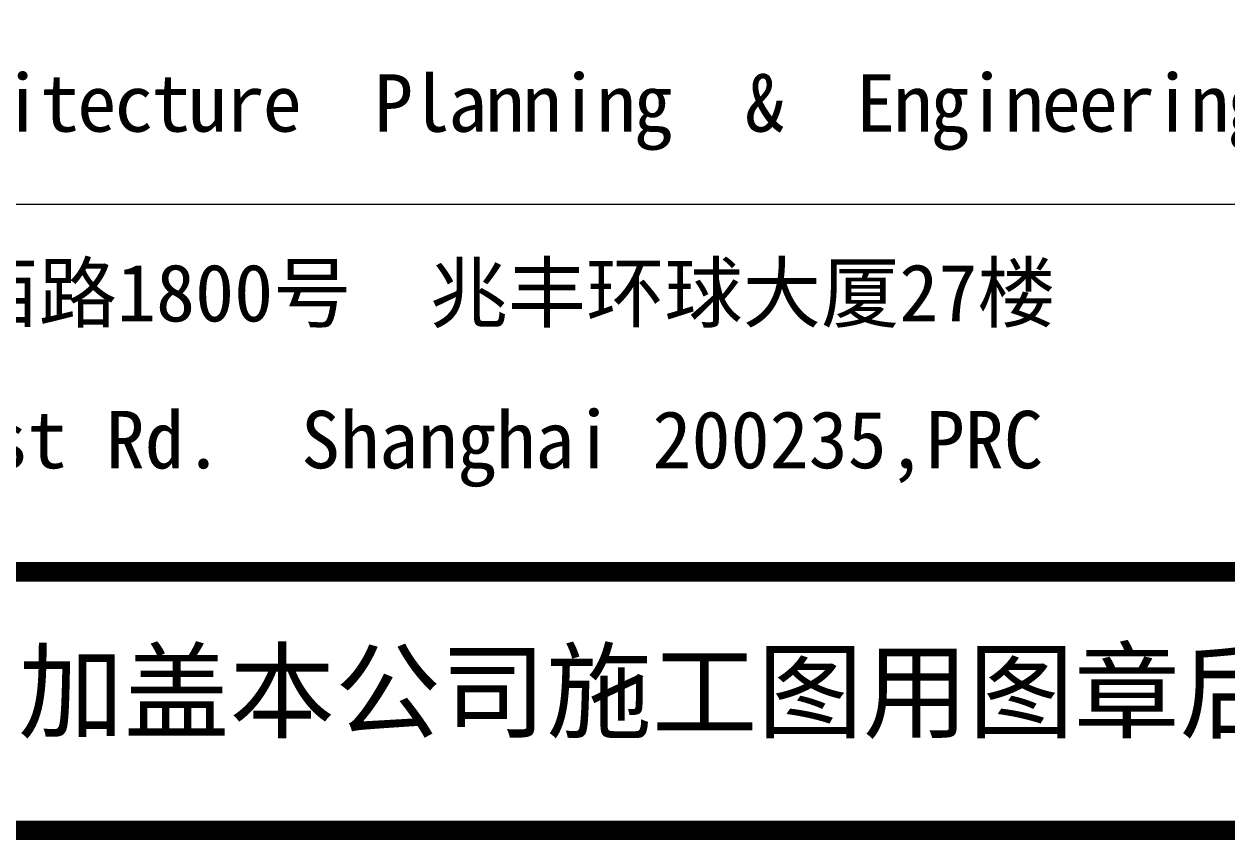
# Model space of a CAD drawing. Header units: millimetres. Extents: x -714894 to -19295, y 3400 to 234118.
# Drawn here: x -332040 to -328894, y 107769 to 109902 of the extents above; entities that cross this region are included whole.
import ezdxf

# ---------------------------------------------------------------- set-up
doc = ezdxf.new("R2010")
doc.units = ezdxf.units.MM
doc.header["$LTSCALE"] = 500
doc.layers.add('C-SHET-LOGO', color=7, linetype='Continuous')
doc.layers.add('C-SHET-SHET', color=144, linetype='Continuous')
doc.styles.add('TH-STYLEP5', font='')
doc.styles.get('TH-STYLEP5').set_extended_font_data('STXihei')

# ---------------------------------------------------------------- blocks, each defined once
blk = doc.blocks.new('LOGO2020')
at = {"const_width": 0.5}
blk.add_lwpolyline([(80, 0), (0, 0), (0, 44), (80, 44)], close=True, dxfattribs=at)
at = {"lineweight": 9}
for points in [[(79.933, 0), (0, 0), (0, 44), (79.933, 44), (79.933, 0)], [(-0.149, 16.359), (79.785, 16.359)], [(0, 6.515), (79.933, 6.515)]]:
    blk.add_lwpolyline(points, dxfattribs=at)
at = {"const_width": 0.5}
blk.add_lwpolyline([(0, 6.765), (80, 6.765)], dxfattribs=at)
at = {"style": 'TH-STYLEP5'}
for s, insert, char_height, width, attachment_point in [('{\\fSTXihei|b0|i0|c204|p2;\\T0.95;Tian\\fSTXihei|b0|i0|c238|p2; \\fSTXihei|b0|i0|c204|p2; Hua\\fSTXihei|b0|i0|c238|p2; \\fSTXihei|b0|i0|c204|p2; Architecture \\fSTXihei|b0|i0|c238|p2; \\fSTXihei|b0|i0|c204|p2;Planning \\fSTXihei|b0|i0|c238|p2; \\fSTXihei|b0|i0|c204|p2;& \\fSTXihei|b0|i0|c238|p2; \\fSTXihei|b0|i0|c204|p2;Engineering\\fSTXihei|b0|i0|c238|p2; \\fSTXihei|b0|i0|c204|p2; Limited}', (40.077, 18.756), 1.5, 54.8, 5), ('{\\fSTXihei|b0|i0|c134|p2;中国   上海市  中山西路1800号  兆丰环球大厦27楼}', (5.966, 14.795), 1.5, 75.85213, 1), ('{\\fSTXihei|b0|i0|c134|p2;所有施工图蓝图须加盖本公司施工图用图章后为有效施工图}', (4.826, 4.644), 2.02307, 75.85213, 1)]:
    blk.add_mtext(s, dxfattribs=dict(at, insert=insert, char_height=char_height, width=width, attachment_point=attachment_point))
at = {"insert": (3.68, 8.965), "char_height": 1.5, "attachment_point": 7, "style": 'TH-STYLEP5'}
blk.add_mtext('{\\fSTXihei|b0|i0|c0|p34;27F, 1800 Zhongshan West Rd.  Shanghai 200235,PRC}', dxfattribs=at)
blk = doc.blocks.new('SH_THAPE_A0L')
at = {"layer": 'C-SHET-LOGO', "xscale": 1.000832973929552, "yscale": 1.000832973929552, "zscale": 1.000832973929552}
blk.add_blockref('LOGO2020', (1099, 248.963), dxfattribs=at)

msp = doc.modelspace()

# ---------------------------------------------------------------- block references
at = {"layer": 'C-SHET-SHET', "xscale": 100, "yscale": 100, "zscale": 100}
msp.add_blockref('SH_THAPE_A0L', (-444647.48, 82897.79), dxfattribs=at)

doc.saveas('drawing.dxf')
